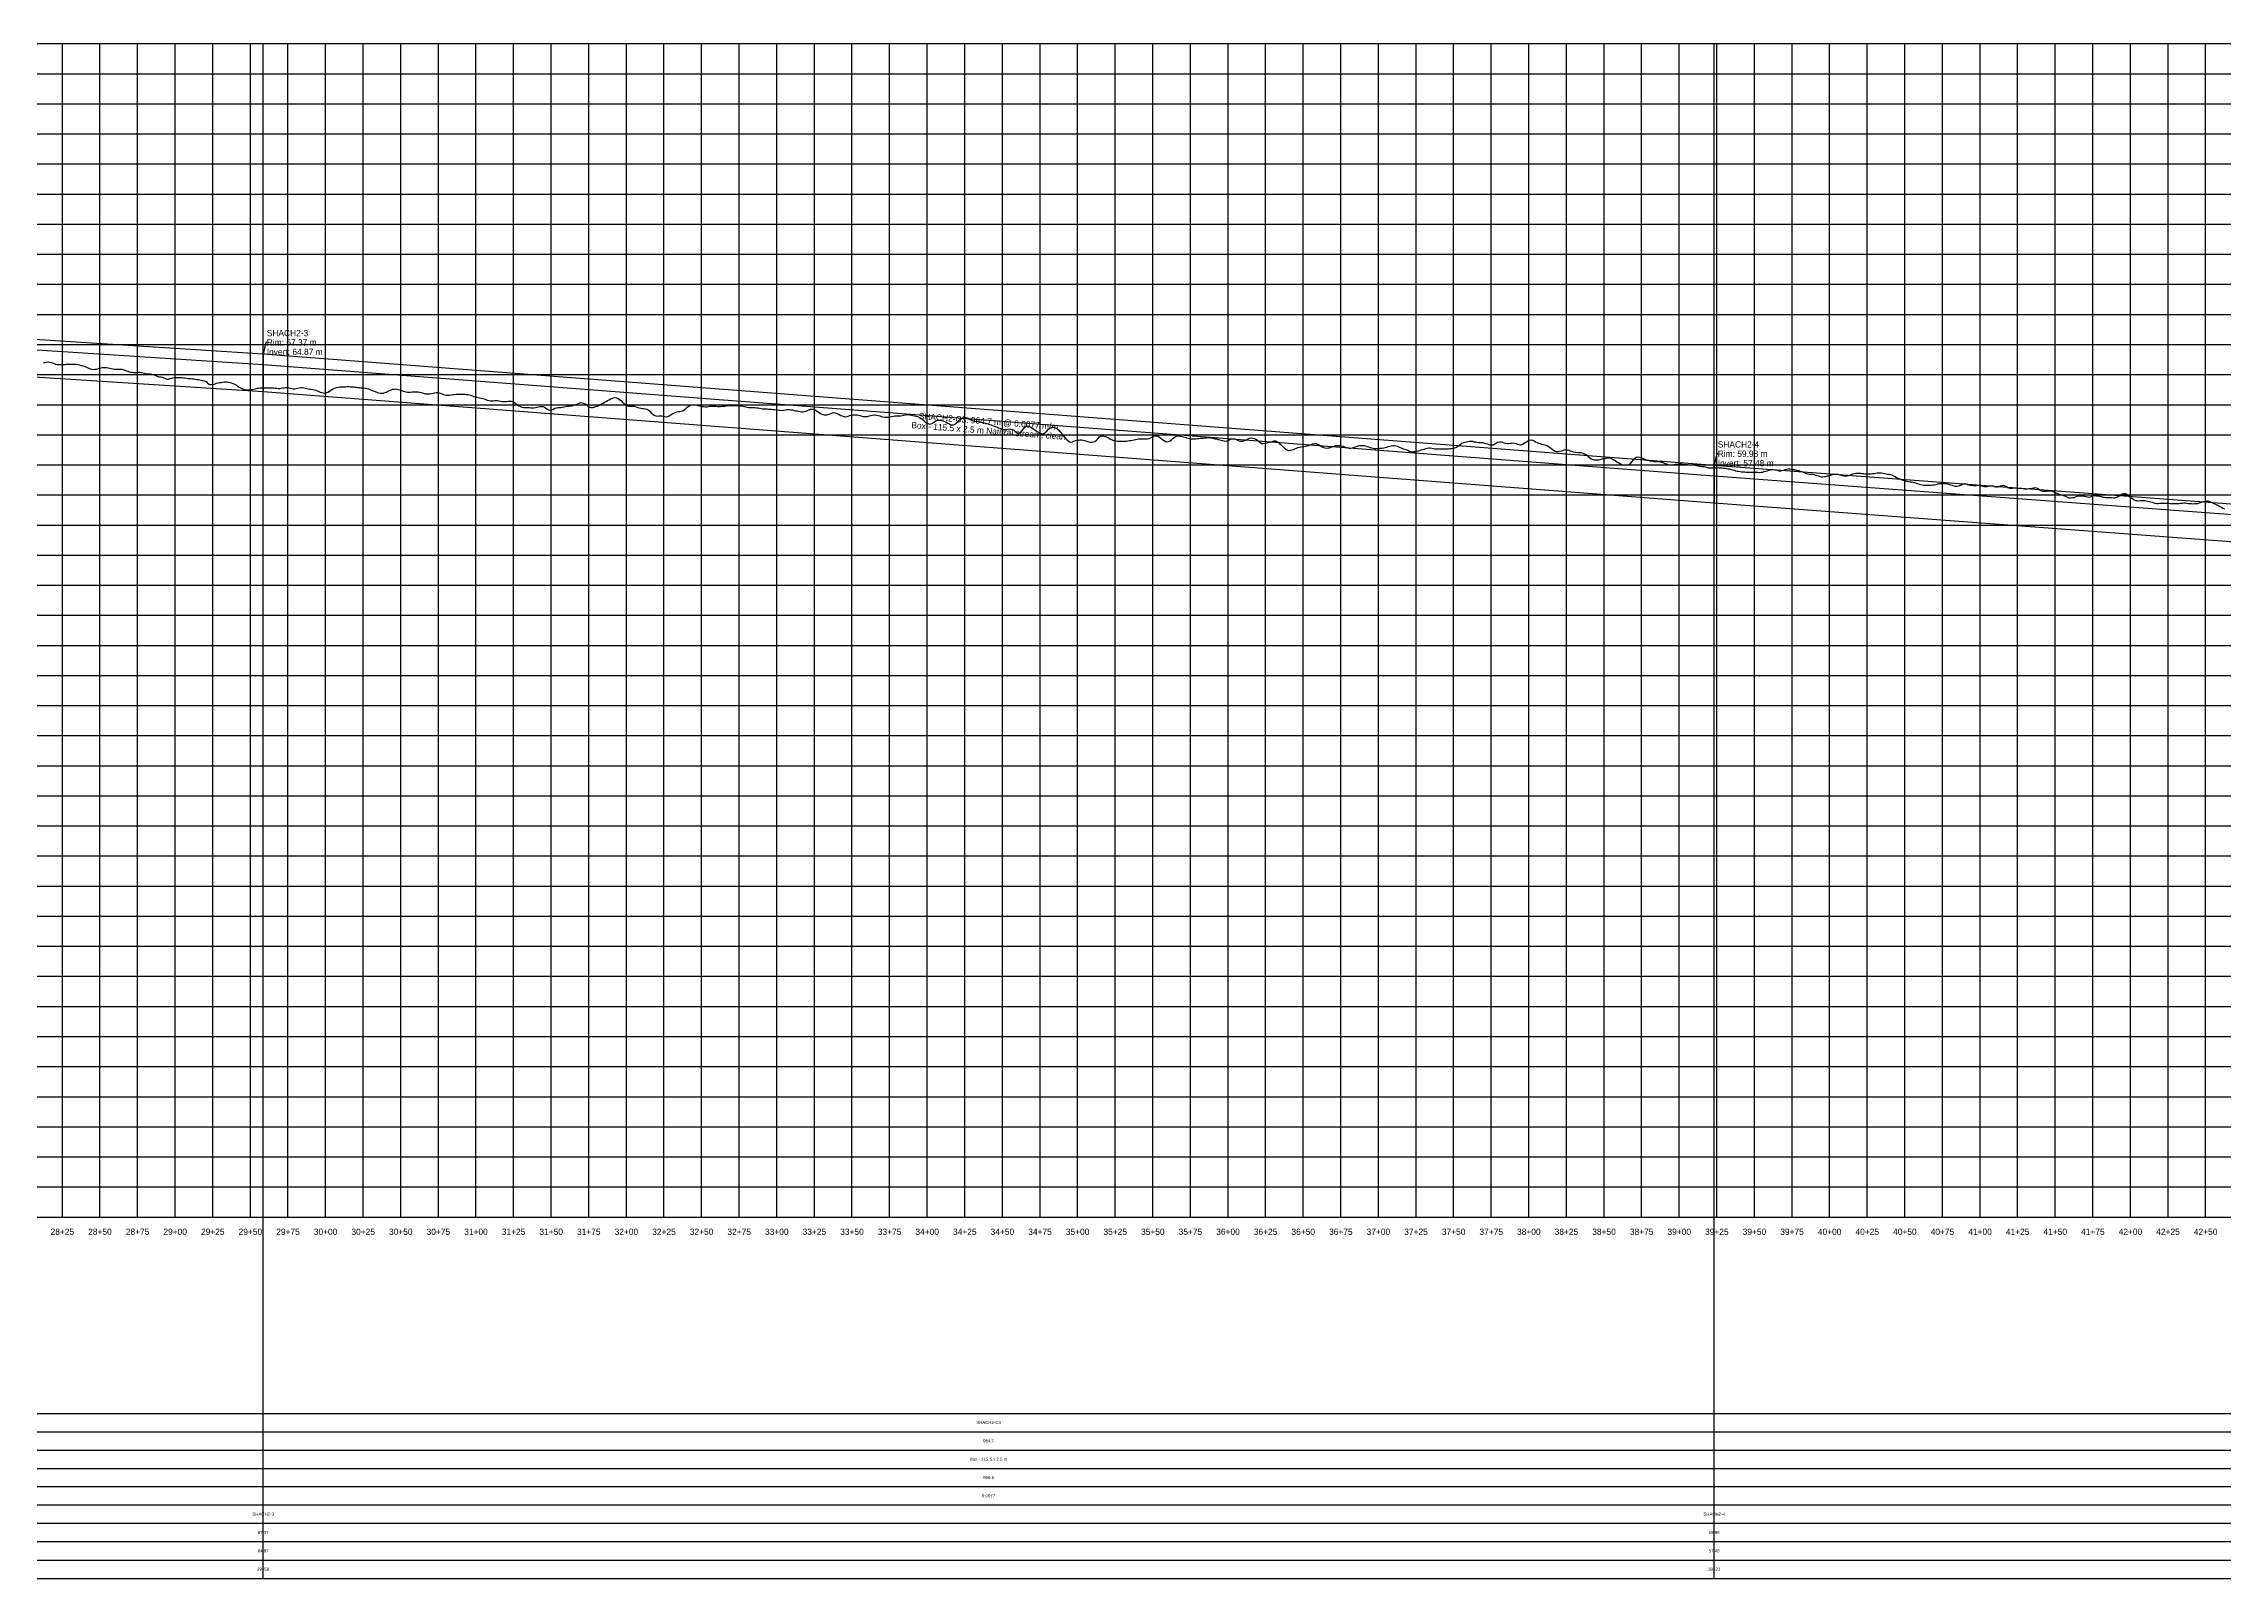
# Model space of a CAD drawing. Extents: x -64 to 11475, y -140 to 887.
# Drawn here: x 2813 to 4262, y -140 to 880 of the extents above; entities that cross this region are included whole.
import ezdxf
from ezdxf.enums import TextEntityAlignment as Align

# ---------------------------------------------------------------- set-up
doc = ezdxf.new("R2010")
doc.units = 0
for name, color, linetype in [('Annotation', 7, 'Continuous'), ('Annotation_Table', 254, 'Continuous'), ('Crown', 7, 'Continuous'), ('Grid', 254, 'Continuous'), ('Grid_Text', 7, 'Continuous'), ('Ground_Elevation', 3, 'Continuous'), ('Hydraulic_Grade', 5, 'Continuous'), ('Invert', 7, 'Continuous'), ('Structure', 7, 'Continuous')]:
    doc.layers.add(name, color=color, linetype=linetype)

msp = doc.modelspace()

# ---------------------------------------------------------------- linework, layer by layer
at = {"layer": 'Annotation', "color": 0}
for points in [[(2958.5, 673.7), (2958.3, 674.7), (2959.1, 674.5)], [(3923.2, 599.8), (3923, 600.7), (3923.8, 600.5)]]:
    msp.add_lwpolyline(points, close=True, dxfattribs=at)
for points in [[(2960.9, 681.4), (2960.2, 681.4), (2958.5, 673.7)], [(3925.6, 607.4), (3924.9, 607.4), (3923.2, 599.8)]]:
    msp.add_lwpolyline(points, dxfattribs=at)
at = {"layer": 'Annotation_Table', "color": 254}
for points in [[(2958.5, -140.2), (2958.5, 880)], [(3923.2, -140.2), (3923.2, 880)], [(-25, -30.5), (11450, -30.5)], [(-25, -42.7), (11450, -42.7)], [(-25, -54.9), (11450, -54.9)], [(-25, -67.1), (11450, -67.1)], [(-25, -79.2), (11450, -79.2)], [(-25, -91.4), (11450, -91.4)], [(-25, -103.6), (11450, -103.6)], [(-25, -115.8), (11450, -115.8)], [(-25, -128), (11450, -128)], [(-25, -140.2), (11450, -140.2)]]:
    msp.add_lwpolyline(points, dxfattribs=at)
at = {"layer": 'Crown', "color": 0}
for points in [[(1648.8, 757.8), (2958.5, 673.7)], [(2958.5, 673.7), (2958.5, 673.7)], [(2958.5, 673.7), (3923.2, 599.8)], [(3923.2, 599.8), (3923.2, 599.8)], [(3923.2, 599.8), (6187.5, 430.2)]]:
    msp.add_lwpolyline(points, dxfattribs=at)
at = {"layer": 'Grid', "color": 254}
for points in [[(-25, 880), (11450, 880)], [(2825, 100), (2825, 880)], [(2850, 100), (2850, 880)], [(2875, 100), (2875, 880)], [(2900, 100), (2900, 880)], [(2925, 100), (2925, 880)], [(2950, 100), (2950, 880)], [(2975, 100), (2975, 880)], [(3000, 100), (3000, 880)], [(3025, 100), (3025, 880)], [(3050, 100), (3050, 880)], [(3075, 100), (3075, 880)], [(3100, 100), (3100, 880)], [(3125, 100), (3125, 880)], [(3150, 100), (3150, 880)], [(3175, 100), (3175, 880)], [(3200, 100), (3200, 880)], [(3225, 100), (3225, 880)], [(3250, 100), (3250, 880)], [(3275, 100), (3275, 880)], [(3300, 100), (3300, 880)], [(3325, 100), (3325, 880)], [(3350, 100), (3350, 880)], [(3375, 100), (3375, 880)], [(3400, 100), (3400, 880)], [(3425, 100), (3425, 880)], [(3450, 100), (3450, 880)], [(3475, 100), (3475, 880)], [(3500, 100), (3500, 880)], [(3525, 100), (3525, 880)], [(3550, 100), (3550, 880)], [(3575, 100), (3575, 880)], [(3600, 100), (3600, 880)], [(3625, 100), (3625, 880)], [(3650, 100), (3650, 880)], [(3675, 100), (3675, 880)], [(3700, 100), (3700, 880)], [(3725, 100), (3725, 880)], [(3750, 100), (3750, 880)], [(3775, 100), (3775, 880)], [(3800, 100), (3800, 880)], [(3825, 100), (3825, 880)], [(3850, 100), (3850, 880)], [(3875, 100), (3875, 880)], [(3900, 100), (3900, 880)], [(3925, 100), (3925, 880)], [(3950, 100), (3950, 880)], [(3975, 100), (3975, 880)], [(4000, 100), (4000, 880)], [(4025, 100), (4025, 880)], [(4050, 100), (4050, 880)], [(4075, 100), (4075, 880)], [(4100, 100), (4100, 880)], [(4125, 100), (4125, 880)], [(4150, 100), (4150, 880)], [(4175, 100), (4175, 880)], [(4200, 100), (4200, 880)], [(4225, 100), (4225, 880)], [(4250, 100), (4250, 880)], [(-25, 860), (11450, 860)], [(-25, 840), (11450, 840)], [(-25, 820), (11450, 820)], [(-25, 800), (11450, 800)], [(-25, 780), (11450, 780)], [(-25, 760), (11450, 760)], [(-25, 740), (11450, 740)], [(-25, 720), (11450, 720)], [(-25, 700), (11450, 700)], [(-25, 680), (11450, 680)], [(-25, 660), (11450, 660)], [(-25, 640), (11450, 640)], [(-25, 620), (11450, 620)], [(-25, 600), (11450, 600)], [(-25, 580), (11450, 580)], [(-25, 560), (11450, 560)], [(-25, 540), (11450, 540)], [(-25, 520), (11450, 520)], [(-25, 500), (11450, 500)], [(-25, 480), (11450, 480)], [(-25, 460), (11450, 460)], [(-25, 440), (11450, 440)], [(-25, 420), (11450, 420)], [(-25, 400), (11450, 400)], [(-25, 380), (11450, 380)], [(-25, 360), (11450, 360)], [(-25, 340), (11450, 340)], [(-25, 320), (11450, 320)], [(-25, 300), (11450, 300)], [(-25, 280), (11450, 280)], [(-25, 260), (11450, 260)], [(-25, 240), (11450, 240)], [(-25, 220), (11450, 220)], [(-25, 200), (11450, 200)], [(-25, 180), (11450, 180)], [(-25, 160), (11450, 160)], [(-25, 140), (11450, 140)], [(-25, 120), (11450, 120)], [(-25, 100), (11450, 100)]]:
    msp.add_lwpolyline(points, dxfattribs=at)
at = {"layer": 'Ground_Elevation', "color": 3}
msp.add_lwpolyline([(2812.5, 668), (2813.5, 668.1), (2814.5, 668.3), (2815.5, 668.4), (2816.5, 668.3), (2817.5, 668.1), (2818.5, 667.7), (2819.5, 667.3), (2820.5, 667), (2821.5, 666.8), (2822.5, 666.7), (2823.5, 666.7), (2824.5, 666.6), (2825.5, 666.6), (2826.5, 666.7), (2827.5, 666.9), (2828.5, 666.9), (2829.5, 667), (2830.5, 667), (2831.5, 667), (2832.5, 667), (2833.5, 667), (2834.5, 667), (2835.5, 666.7), (2836.5, 666.4), (2837.5, 666.1), (2838.5, 665.8), (2839.5, 665.5), (2840.5, 665.2), (2841.5, 664.8), (2842.5, 664.3), (2843.5, 663.8), (2844.5, 663.5), (2845.5, 663.4), (2846.5, 663.5), (2847.5, 663.7), (2848.5, 663.9), (2849.5, 664.2), (2850.5, 664.5), (2851.5, 664.7), (2852.5, 664.8), (2853.5, 664.8), (2854.5, 664.6), (2855.5, 664.5), (2856.5, 664.3), (2857.5, 664.1), (2858.5, 663.9), (2859.5, 663.7), (2860.5, 663.7), (2861.5, 663.7), (2862.5, 663.6), (2863.5, 663.6), (2864.5, 663.5), (2865.5, 663.3), (2866.5, 663), (2867.5, 662.6), (2868.5, 662.2), (2869.5, 661.9), (2870.5, 661.7), (2871.5, 661.5), (2872.5, 661.4), (2873.5, 661.4), (2874.5, 661.4), (2875.5, 661.5), (2876.5, 661.5), (2877.5, 661.4), (2878.5, 661.1), (2879.5, 660.9), (2880.5, 660.6), (2881.5, 660.5), (2882.5, 660.5), (2883.5, 660.4), (2884.5, 660.3), (2885.5, 660), (2886.5, 659.7), (2887.5, 659.2), (2888.5, 658.8), (2889.5, 658.5), (2890.5, 658.4), (2891.5, 658.2), (2892.5, 657.8), (2893.5, 657.3), (2894.5, 656.9), (2895.5, 656.9), (2896.5, 657.3), (2897.5, 657.6), (2898.5, 657.8), (2899.5, 658), (2900.5, 658.1), (2901.5, 658.1), (2902.5, 658.1), (2903.5, 658.1), (2904.5, 658), (2905.5, 657.9), (2906.5, 657.8), (2907.5, 657.6), (2908.5, 657.5), (2909.5, 657.4), (2910.5, 657.3), (2911.5, 657.2), (2912.5, 657.1), (2913.5, 657), (2914.5, 656.8), (2915.5, 656.7), (2916.5, 656.5), (2917.5, 656.2), (2918.5, 656), (2919.5, 655.8), (2920.5, 655.3), (2921.5, 654.3), (2922.5, 653.6), (2923.5, 653.3), (2924.5, 653.3), (2925.5, 653.5), (2926.5, 653.8), (2927.5, 654.2), (2928.5, 654.5), (2929.5, 654.7), (2930.5, 654.8), (2931.5, 655), (2932.5, 655.1), (2933.5, 655.1), (2934.5, 655.1), (2935.5, 655), (2936.5, 654.8), (2937.5, 654.5), (2938.5, 654.1), (2939.5, 653.7), (2940.5, 653.1), (2941.5, 652.4), (2942.5, 651.7), (2943.5, 651.2), (2944.5, 650.7), (2945.5, 650.2), (2946.5, 650), (2947.5, 649.9), (2948.5, 649.8), (2949.5, 649.9), (2950.5, 650), (2951.5, 650.1), (2952.5, 650.4), (2953.5, 650.6), (2954.5, 650.9), (2955.5, 651), (2956.5, 651.1), (2957.5, 651.1), (2958.5, 651.1), (2959.5, 651.1), (2960.5, 651.1), (2961.5, 651.1), (2962.5, 651.1), (2963.5, 651.2), (2964.5, 651.2), (2965.5, 651.1), (2966.5, 651), (2967.5, 650.9), (2968.5, 650.8), (2969.5, 650.8), (2970.5, 650.9), (2971.5, 651.1), (2972.5, 651.3), (2973.5, 651.4), (2974.5, 651.4), (2975.5, 651.2), (2976.5, 650.9), (2977.5, 650.7), (2978.5, 650.5), (2979.5, 650.5), (2980.5, 650.7), (2981.5, 651), (2982.5, 651.2), (2983.5, 651.4), (2984.5, 651.4), (2985.5, 651.2), (2986.5, 651), (2987.5, 650.8), (2988.5, 650.6), (2989.5, 650.4), (2990.5, 650.2), (2991.5, 650.1), (2992.5, 649.9), (2993.5, 649.6), (2994.5, 649.2), (2995.5, 648.8), (2996.5, 648.3), (2997.5, 648), (2998.5, 647.8), (2999.5, 647.7), (3000.5, 647.9), (3001.5, 648.3), (3002.5, 648.9), (3003.5, 649.6), (3004.5, 650.2), (3005.5, 650.8), (3006.5, 651.2), (3007.5, 651.5), (3008.5, 651.7), (3009.5, 651.8), (3010.5, 651.8), (3011.5, 651.9), (3012.5, 651.9), (3013.5, 651.9), (3014.5, 652), (3015.5, 652), (3016.5, 651.9), (3017.5, 651.9), (3018.5, 651.8), (3019.5, 651.7), (3020.5, 651.6), (3021.5, 651.5), (3022.5, 651.4), (3023.5, 651.3), (3024.5, 651.2), (3025.5, 651.1), (3026.5, 650.9), (3027.5, 650.8), (3028.5, 650.5), (3029.5, 650.1), (3030.5, 649.7), (3031.5, 649.3), (3032.5, 648.9), (3033.5, 648.5), (3034.5, 648.1), (3035.5, 647.8), (3036.5, 647.6), (3037.5, 647.6), (3038.5, 647.7), (3039.5, 648), (3040.5, 648.4), (3041.5, 648.9), (3042.5, 649.4), (3043.5, 649.8), (3044.5, 650.2), (3045.5, 650.4), (3046.5, 650.5), (3047.5, 650.4), (3048.5, 650.1), (3049.5, 649.8), (3050.5, 649.4), (3051.5, 649), (3052.5, 648.7), (3053.5, 648.5), (3054.5, 648.4), (3055.5, 648.4), (3056.5, 648.4), (3057.5, 648.5), (3058.5, 648.6), (3059.5, 648.6), (3060.5, 648.6), (3061.5, 648.5), (3062.5, 648.4), (3063.5, 648.1), (3064.5, 647.8), (3065.5, 647.5), (3066.5, 647.2), (3067.5, 647.1), (3068.5, 647.2), (3069.5, 647.3), (3070.5, 647.5), (3071.5, 647.7), (3072.5, 647.9), (3073.5, 648.1), (3074.5, 648.1), (3075.5, 647.9), (3076.5, 647.6), (3077.5, 647.2), (3078.5, 646.8), (3079.5, 646.5), (3080.5, 646.4), (3081.5, 646.3), (3082.5, 646.4), (3083.5, 646.5), (3084.5, 646.7), (3085.5, 646.8), (3086.5, 647), (3087.5, 647), (3088.5, 647), (3089.5, 647), (3090.5, 646.9), (3091.5, 646.9), (3092.5, 646.9), (3093.5, 646.8), (3094.5, 646.7), (3095.5, 646.6), (3096.5, 646.3), (3097.5, 645.9), (3098.5, 645.5), (3099.5, 645.1), (3100.5, 644.9), (3101.5, 644.8), (3102.5, 644.6), (3103.5, 644.4), (3104.5, 644.1), (3105.5, 643.8), (3106.5, 643.4), (3107.5, 643.1), (3108.5, 642.8), (3109.5, 642.6), (3110.5, 642.6), (3111.5, 642.6), (3112.5, 642.7), (3113.5, 642.8), (3114.5, 642.8), (3115.5, 642.6), (3116.5, 642.4), (3117.5, 642.2), (3118.5, 642), (3119.5, 642.1), (3120.5, 642.2), (3121.5, 642.4), (3122.5, 642.4), (3123.5, 642.3), (3124.5, 641.9), (3125.5, 641.4), (3126.5, 640.7), (3127.5, 640), (3128.5, 639.3), (3129.5, 638.7), (3130.5, 638.3), (3131.5, 638.2), (3132.5, 638.1), (3133.5, 638.1), (3134.5, 638.1), (3135.5, 638.1), (3136.5, 638), (3137.5, 638), (3138.5, 638), (3139.5, 638.1), (3140.5, 638.3), (3141.5, 638.5), (3142.5, 638.7), (3143.5, 638.8), (3144.5, 638.7), (3145.5, 638.3), (3146.5, 637.6), (3147.5, 636.9), (3148.5, 636.5), (3149.5, 636.4), (3150.5, 636.6), (3151.5, 637.1), (3152.5, 637.7), (3153.5, 638), (3154.5, 638.1), (3155.5, 638.2), (3156.5, 638.2), (3157.5, 638.3), (3158.5, 638.5), (3159.5, 638.8), (3160.5, 638.9), (3161.5, 639.1), (3162.5, 639.2), (3163.5, 639.3), (3164.5, 639.4), (3165.5, 639.6), (3166.5, 640.1), (3167.5, 640.6), (3168.5, 641.1), (3169.5, 641.4), (3170.5, 641.3), (3171.5, 641), (3172.5, 640.5), (3173.5, 639.8), (3174.5, 639), (3175.5, 638.4), (3176.5, 638.1), (3177.5, 638.2), (3178.5, 638.4), (3179.5, 638.7), (3180.5, 639.1), (3181.5, 639.5), (3182.5, 640.1), (3183.5, 640.6), (3184.5, 641.1), (3185.5, 641.7), (3186.5, 642.2), (3187.5, 642.8), (3188.5, 643.3), (3189.5, 643.8), (3190.5, 644.2), (3191.5, 644.6), (3192.5, 644.7), (3193.5, 644.6), (3194.5, 644.2), (3195.5, 643.5), (3196.5, 642.7), (3197.5, 641.7), (3198.5, 640.8), (3199.5, 640), (3200.5, 639.4), (3201.5, 639.1), (3202.5, 639), (3203.5, 639), (3204.5, 639), (3205.5, 638.9), (3206.5, 638.6), (3207.5, 638.2), (3208.5, 637.8), (3209.5, 637.6), (3210.5, 637.4), (3211.5, 637.4), (3212.5, 637.3), (3213.5, 637.1), (3214.5, 636.6), (3215.5, 635.7), (3216.5, 634.6), (3217.5, 633.7), (3218.5, 633), (3219.5, 632.6), (3220.5, 632.4), (3221.5, 632.5), (3222.5, 632.6), (3223.5, 632.5), (3224.5, 632.3), (3225.5, 632.1), (3226.5, 632), (3227.5, 632.2), (3228.5, 632.6), (3229.5, 633.2), (3230.5, 633.8), (3231.5, 634.4), (3232.5, 634.9), (3233.5, 635.2), (3234.5, 635.4), (3235.5, 635.4), (3236.5, 635.6), (3237.5, 635.9), (3238.5, 636.6), (3239.5, 637.4), (3240.5, 638.3), (3241.5, 639), (3242.5, 639.6), (3243.5, 640), (3244.5, 640.1), (3245.5, 640), (3246.5, 639.8), (3247.5, 639.5), (3248.5, 639.2), (3249.5, 639), (3250.5, 638.8), (3251.5, 638.7), (3252.5, 638.6), (3253.5, 638.6), (3254.5, 638.8), (3255.5, 638.9), (3256.5, 639.1), (3257.5, 639.1), (3258.5, 639.1), (3259.5, 639), (3260.5, 638.8), (3261.5, 638.8), (3262.5, 638.8), (3263.5, 638.9), (3264.5, 639), (3265.5, 639.1), (3266.5, 639.3), (3267.5, 639.4), (3268.5, 639.4), (3269.5, 639.4), (3270.5, 639.4), (3271.5, 639.4), (3272.5, 639.4), (3273.5, 639.5), (3274.5, 639.4), (3275.5, 639.3), (3276.5, 639.2), (3277.5, 639), (3278.5, 638.7), (3279.5, 638.5), (3280.5, 638.3), (3281.5, 638.2), (3282.5, 638.2), (3283.5, 638.2), (3284.5, 638.2), (3285.5, 638.1), (3286.5, 638), (3287.5, 637.8), (3288.5, 637.6), (3289.5, 637.5), (3290.5, 637.3), (3291.5, 637.3), (3292.5, 637.2), (3293.5, 637.2), (3294.5, 637.1), (3295.5, 637.1), (3296.5, 637), (3297.5, 636.8), (3298.5, 636.7), (3299.5, 636.6), (3300.5, 636.5), (3301.5, 636.4), (3302.5, 636.3), (3303.5, 636.2), (3304.5, 636.3), (3305.5, 636.5), (3306.5, 636.7), (3307.5, 636.8), (3308.5, 636.8), (3309.5, 636.6), (3310.5, 636.5), (3311.5, 636.2), (3312.5, 636), (3313.5, 635.8), (3314.5, 635.6), (3315.5, 635.4), (3316.5, 635.3), (3317.5, 635.3), (3318.5, 635.4), (3319.5, 635.7), (3320.5, 636.2), (3321.5, 636.6), (3322.5, 636.9), (3323.5, 637), (3324.5, 636.9), (3325.5, 636.5), (3326.5, 636), (3327.5, 635.3), (3328.5, 634.6), (3329.5, 634), (3330.5, 633.5), (3331.5, 633.2), (3332.5, 633.2), (3333.5, 633.3), (3334.5, 633.6), (3335.5, 634), (3336.5, 634.4), (3337.5, 634.7), (3338.5, 634.6), (3339.5, 634.4), (3340.5, 634), (3341.5, 633.5), (3342.5, 632.9), (3343.5, 632.5), (3344.5, 632.2), (3345.5, 632), (3346.5, 632.1), (3347.5, 632.4), (3348.5, 632.7), (3349.5, 633), (3350.5, 633.2), (3351.5, 633.3), (3352.5, 633.3), (3353.5, 633.2), (3354.5, 633), (3355.5, 632.7), (3356.5, 632.3), (3357.5, 632.2), (3358.5, 632.1), (3359.5, 632.1), (3360.5, 632.2), (3361.5, 632.5), (3362.5, 632.8), (3363.5, 633.1), (3364.5, 633.2), (3365.5, 633.2), (3366.5, 633.1), (3367.5, 632.8), (3368.5, 632.5), (3369.5, 632.2), (3370.5, 632), (3371.5, 631.8), (3372.5, 631.7), (3373.5, 631.7), (3374.5, 631.8), (3375.5, 632), (3376.5, 632.2), (3377.5, 632.4), (3378.5, 632.5), (3379.5, 632.5), (3380.5, 632.5), (3381.5, 632.6), (3382.5, 632.6), (3383.5, 632.8), (3384.5, 633), (3385.5, 633.2), (3386.5, 633.4), (3387.5, 633.4), (3388.5, 633.3), (3389.5, 633.1), (3390.5, 632.8), (3391.5, 632.6), (3392.5, 632.3), (3393.5, 632.1), (3394.5, 631.8), (3395.5, 631.3), (3396.5, 630.6), (3397.5, 629.8), (3398.5, 628.9), (3399.5, 628), (3400.5, 627.4), (3401.5, 627.1), (3402.5, 627.2), (3403.5, 627.7), (3404.5, 628.4), (3405.5, 629), (3406.5, 629.4), (3407.5, 629.6), (3408.5, 629.7), (3409.5, 629.5), (3410.5, 629.3), (3411.5, 628.9), (3412.5, 628.4), (3413.5, 627.8), (3414.5, 627.3), (3415.5, 626.9), (3416.5, 626.6), (3417.5, 626.6), (3418.5, 627.1), (3419.5, 627.9), (3420.5, 628.9), (3421.5, 629.9), (3422.5, 630.6), (3423.5, 631.1), (3424.5, 631.4), (3425.5, 631.5), (3426.5, 631.2), (3427.5, 630.8), (3428.5, 630.2), (3429.5, 629.7), (3430.5, 629.3), (3431.5, 629), (3432.5, 628.9), (3433.5, 628.8), (3434.5, 628.6), (3435.5, 628.4), (3436.5, 628.1), (3437.5, 627.9), (3438.5, 627.7), (3439.5, 627.5), (3440.5, 627.3), (3441.5, 626.9), (3442.5, 626.6), (3443.5, 626.2), (3444.5, 625.8), (3445.5, 625.4), (3446.5, 625), (3447.5, 624.7), (3448.5, 624.3), (3449.5, 623.8), (3450.5, 623.5), (3451.5, 623.4), (3452.5, 623.5), (3453.5, 623.8), (3454.5, 623.9), (3455.5, 623.8), (3456.5, 623.5), (3457.5, 623), (3458.5, 622.2), (3459.5, 621.4), (3460.5, 621), (3461.5, 621.2), (3462.5, 622), (3463.5, 623.2), (3464.5, 624.5), (3465.5, 625.4), (3466.5, 625.9), (3467.5, 625.8), (3468.5, 625.3), (3469.5, 624.7), (3470.5, 624), (3471.5, 623.3), (3472.5, 622.6), (3473.5, 622), (3474.5, 621.4), (3475.5, 620.9), (3476.5, 620.7), (3477.5, 620.9), (3478.5, 621.5), (3479.5, 622.4), (3480.5, 623.4), (3481.5, 624.3), (3482.5, 624.8), (3483.5, 625), (3484.5, 625), (3485.5, 624.6), (3486.5, 624), (3487.5, 623), (3488.5, 621.9), (3489.5, 620.6), (3490.5, 619.3), (3491.5, 618.1), (3492.5, 617.1), (3493.5, 616.1), (3494.5, 615.2), (3495.5, 615.1), (3496.5, 615.4), (3497.5, 615.7), (3498.5, 616.1), (3499.5, 616.4), (3500.5, 616.5), (3501.5, 616.6), (3502.5, 616.6), (3503.5, 616.5), (3504.5, 616.2), (3505.5, 615.9), (3506.5, 615.5), (3507.5, 615.2), (3508.5, 615), (3509.5, 615), (3510.5, 615.2), (3511.5, 615.6), (3512.5, 616.3), (3513.5, 617.4), (3514.5, 618.6), (3515.5, 619.2), (3516.5, 619.3), (3517.5, 619.1), (3518.5, 618.8), (3519.5, 618.3), (3520.5, 617.9), (3521.5, 617.4), (3522.5, 616.9), (3523.5, 616.5), (3524.5, 616.2), (3525.5, 616), (3526.5, 615.8), (3527.5, 615.7), (3528.5, 615.7), (3529.5, 615.8), (3530.5, 615.8), (3531.5, 615.8), (3532.5, 615.8), (3533.5, 615.9), (3534.5, 616.1), (3535.5, 616.2), (3536.5, 616.4), (3537.5, 616.6), (3538.5, 616.8), (3539.5, 617.1), (3540.5, 617.3), (3541.5, 617.3), (3542.5, 617.3), (3543.5, 617.3), (3544.5, 617.3), (3545.5, 617.3), (3546.5, 617.4), (3547.5, 617.6), (3548.5, 618), (3549.5, 618.5), (3550.5, 619), (3551.5, 619.3), (3552.5, 619.3), (3553.5, 619), (3554.5, 618.4), (3555.5, 617.6), (3556.5, 616.8), (3557.5, 616.1), (3558.5, 615.6), (3559.5, 615.4), (3560.5, 615.5), (3561.5, 616), (3562.5, 616.6), (3563.5, 617.7), (3564.5, 618.5), (3565.5, 619), (3566.5, 619.3), (3567.5, 619.3), (3568.5, 619.1), (3569.5, 618.8), (3570.5, 618.6), (3571.5, 618.3), (3572.5, 618), (3573.5, 617.8), (3574.5, 617.6), (3575.5, 617.4), (3576.5, 617.3), (3577.5, 617.3), (3578.5, 617.4), (3579.5, 617.5), (3580.5, 617.6), (3581.5, 617.7), (3582.5, 617.8), (3583.5, 617.8), (3584.5, 617.9), (3585.5, 617.9), (3586.5, 618.1), (3587.5, 618.1), (3588.5, 618), (3589.5, 617.9), (3590.5, 617.6), (3591.5, 617.4), (3592.5, 617.2), (3593.5, 616.9), (3594.5, 616.6), (3595.5, 616.4), (3596.5, 616.1), (3597.5, 615.9), (3598.5, 615.8), (3599.5, 616), (3600.5, 616.4), (3601.5, 616.9), (3602.5, 617.3), (3603.5, 617.6), (3604.5, 617.4), (3605.5, 616.9), (3606.5, 616.3), (3607.5, 615.9), (3608.5, 615.7), (3609.5, 615.8), (3610.5, 616), (3611.5, 616.4), (3612.5, 616.9), (3613.5, 617.4), (3614.5, 617.8), (3615.5, 617.9), (3616.5, 617.8), (3617.5, 617.5), (3618.5, 617), (3619.5, 616.4), (3620.5, 615.6), (3621.5, 614.8), (3622.5, 614.2), (3623.5, 614.1), (3624.5, 614.3), (3625.5, 614.6), (3626.5, 614.9), (3627.5, 615.1), (3628.5, 615.3), (3629.5, 615.6), (3630.5, 615.9), (3631.5, 615.9), (3632.5, 615.5), (3633.5, 614.8), (3634.5, 614), (3635.5, 613.1), (3636.5, 612.1), (3637.5, 611.1), (3638.5, 610.2), (3639.5, 609.7), (3640.5, 609.5), (3641.5, 609.7), (3642.5, 610), (3643.5, 610.2), (3644.5, 610.6), (3645.5, 611.1), (3646.5, 611.5), (3647.5, 611.7), (3648.5, 611.9), (3649.5, 612.1), (3650.5, 612.3), (3651.5, 612.5), (3652.5, 612.6), (3653.5, 612.9), (3654.5, 613.3), (3655.5, 613.6), (3656.5, 614), (3657.5, 614.1), (3658.5, 614.1), (3659.5, 613.8), (3660.5, 613.3), (3661.5, 612.6), (3662.5, 612), (3663.5, 611.5), (3664.5, 611.2), (3665.5, 611.1), (3666.5, 611.2), (3667.5, 611.4), (3668.5, 611.8), (3669.5, 612.2), (3670.5, 612.5), (3671.5, 612.8), (3672.5, 612.9), (3673.5, 612.9), (3674.5, 612.8), (3675.5, 612.7), (3676.5, 612.4), (3677.5, 612), (3678.5, 611.6), (3679.5, 611.2), (3680.5, 611.1), (3681.5, 611.1), (3682.5, 611.2), (3683.5, 611.5), (3684.5, 611.9), (3685.5, 612.3), (3686.5, 612.6), (3687.5, 612.8), (3688.5, 612.9), (3689.5, 612.9), (3690.5, 612.8), (3691.5, 612.6), (3692.5, 612.3), (3693.5, 611.9), (3694.5, 611.6), (3695.5, 611.2), (3696.5, 611), (3697.5, 610.9), (3698.5, 610.9), (3699.5, 611), (3700.5, 611.1), (3701.5, 611.1), (3702.5, 611.1), (3703.5, 611.3), (3704.5, 611.5), (3705.5, 611.8), (3706.5, 612.1), (3707.5, 612.4), (3708.5, 612.7), (3709.5, 612.9), (3710.5, 612.9), (3711.5, 612.7), (3712.5, 612.4), (3713.5, 612), (3714.5, 611.5), (3715.5, 611), (3716.5, 610.7), (3717.5, 610.5), (3718.5, 610.3), (3719.5, 609.8), (3720.5, 609.2), (3721.5, 608.9), (3722.5, 608.7), (3723.5, 608.8), (3724.5, 608.9), (3725.5, 609.1), (3726.5, 609.4), (3727.5, 609.6), (3728.5, 609.9), (3729.5, 610.2), (3730.5, 610.5), (3731.5, 610.8), (3732.5, 611), (3733.5, 611.2), (3734.5, 611.2), (3735.5, 611.1), (3736.5, 610.8), (3737.5, 610.6), (3738.5, 610.6), (3739.5, 610.6), (3740.5, 610.6), (3741.5, 610.7), (3742.5, 610.7), (3743.5, 610.7), (3744.5, 610.7), (3745.5, 610.7), (3746.5, 610.7), (3747.5, 610.8), (3748.5, 610.8), (3749.5, 611), (3750.5, 611.2), (3751.5, 611.6), (3752.5, 612.1), (3753.5, 612.8), (3754.5, 613.6), (3755.5, 614.4), (3756.5, 614.9), (3757.5, 615.1), (3758.5, 615.3), (3759.5, 615.5), (3760.5, 615.7), (3761.5, 615.8), (3762.5, 615.7), (3763.5, 615.4), (3764.5, 615.2), (3765.5, 615), (3766.5, 614.8), (3767.5, 614.8), (3768.5, 614.8), (3769.5, 614.8), (3770.5, 614.5), (3771.5, 614.2), (3772.5, 613.9), (3773.5, 613.5), (3774.5, 613.2), (3775.5, 613.2), (3776.5, 613.4), (3777.5, 614), (3778.5, 614.6), (3779.5, 615.1), (3780.5, 615.3), (3781.5, 615.2), (3782.5, 615), (3783.5, 614.7), (3784.5, 614.3), (3785.5, 614.1), (3786.5, 614.1), (3787.5, 614.3), (3788.5, 614.5), (3789.5, 614.6), (3790.5, 614.5), (3791.5, 614.2), (3792.5, 613.8), (3793.5, 613.5), (3794.5, 613.4), (3795.5, 613.6), (3796.5, 614.1), (3797.5, 614.8), (3798.5, 615.4), (3799.5, 616), (3800.5, 616.5), (3801.5, 616.6), (3802.5, 616.4), (3803.5, 616), (3804.5, 615.4), (3805.5, 614.9), (3806.5, 614.5), (3807.5, 614.1), (3808.5, 613.8), (3809.5, 613.6), (3810.5, 613.4), (3811.5, 613.1), (3812.5, 612.6), (3813.5, 611.9), (3814.5, 611.2), (3815.5, 610.4), (3816.5, 609.7), (3817.5, 609.2), (3818.5, 608.9), (3819.5, 608.9), (3820.5, 609), (3821.5, 609.3), (3822.5, 609.6), (3823.5, 609.9), (3824.5, 610.1), (3825.5, 610), (3826.5, 609.8), (3827.5, 609.4), (3828.5, 609), (3829.5, 608.7), (3830.5, 608.5), (3831.5, 608.4), (3832.5, 608.3), (3833.5, 608.3), (3834.5, 608.2), (3835.5, 608), (3836.5, 607.6), (3837.5, 607.1), (3838.5, 606.4), (3839.5, 605.5), (3840.5, 604.7), (3841.5, 604.1), (3842.5, 603.6), (3843.5, 603.3), (3844.5, 603.3), (3845.5, 603.3), (3846.5, 603.4), (3847.5, 603.6), (3848.5, 603.9), (3849.5, 604.1), (3850.5, 604.3), (3851.5, 604.5), (3852.5, 604.7), (3853.5, 604.7), (3854.5, 604.5), (3855.5, 604.1), (3856.5, 603.4), (3857.5, 602.8), (3858.5, 602.1), (3859.5, 601.5), (3860.5, 600.9), (3861.5, 600.5), (3862.5, 600.1), (3863.5, 599.9), (3864.5, 599.7), (3865.5, 599.9), (3866.5, 600.2), (3867.5, 601), (3868.5, 602.1), (3869.5, 603.3), (3870.5, 604.4), (3871.5, 605), (3872.5, 605.3), (3873.5, 605.2), (3874.5, 604.9), (3875.5, 604.5), (3876.5, 604), (3877.5, 603.6), (3878.5, 603.2), (3879.5, 603), (3880.5, 602.7), (3881.5, 602.6), (3882.5, 602.4), (3883.5, 602.3), (3884.5, 602.2), (3885.5, 602.2), (3886.5, 602.2), (3887.5, 602), (3888.5, 601.8), (3889.5, 601.4), (3890.5, 601), (3891.5, 600.6), (3892.5, 600.3), (3893.5, 600.1), (3894.5, 600.1), (3895.5, 600.1), (3896.5, 600.3), (3897.5, 600.4), (3898.5, 600.5), (3899.5, 600.6), (3900.5, 600.6), (3901.5, 600.6), (3902.5, 600.5), (3903.5, 600.3), (3904.5, 600.3), (3905.5, 600.2), (3906.5, 600.1), (3907.5, 600.1), (3908.5, 600), (3909.5, 599.9), (3910.5, 599.7), (3911.5, 599.5), (3912.5, 599.3), (3913.5, 599.1), (3914.5, 599), (3915.5, 598.9), (3916.5, 598.8), (3917.5, 598.6), (3918.5, 598.3), (3919.5, 598.1), (3920.5, 598.1), (3921.5, 598), (3922.5, 598), (3923.5, 598.1), (3924.5, 598.1), (3925.5, 598.2), (3926.5, 598.1), (3927.5, 598.1), (3928.5, 598), (3929.5, 597.9), (3930.5, 597.8), (3931.5, 597.6), (3932.5, 597.4), (3933.5, 597.3), (3934.5, 597), (3935.5, 596.7), (3936.5, 596.4), (3937.5, 596.1), (3938.5, 595.9), (3939.5, 595.7), (3940.5, 595.5), (3941.5, 595.4), (3942.5, 595.3), (3943.5, 595.3), (3944.5, 595.2), (3945.5, 595.2), (3946.5, 595.1), (3947.5, 595.1), (3948.5, 595.1), (3949.5, 595.1), (3950.5, 595.1), (3951.5, 595.1), (3952.5, 595.1), (3953.5, 595), (3954.5, 595.1), (3955.5, 595.2), (3956.5, 595.5), (3957.5, 595.8), (3958.5, 596.1), (3959.5, 596.4), (3960.5, 596.6), (3961.5, 596.8), (3962.5, 596.8), (3963.5, 596.7), (3964.5, 596.6), (3965.5, 596.3), (3966.5, 596.1), (3967.5, 596.1), (3968.5, 596.2), (3969.5, 596.5), (3970.5, 596.8), (3971.5, 597.1), (3972.5, 597.3), (3973.5, 597.3), (3974.5, 597.2), (3975.5, 597), (3976.5, 596.8), (3977.5, 596.5), (3978.5, 596.4), (3979.5, 596.2), (3980.5, 595.9), (3981.5, 595.6), (3982.5, 595.1), (3983.5, 594.7), (3984.5, 594.3), (3985.5, 594), (3986.5, 593.9), (3987.5, 593.8), (3988.5, 593.7), (3989.5, 593.5), (3990.5, 593.2), (3991.5, 592.9), (3992.5, 592.6), (3993.5, 592.3), (3994.5, 592.1), (3995.5, 592.1), (3996.5, 592.2), (3997.5, 592.3), (3998.5, 592.6), (3999.5, 592.8), (4000.5, 593.1), (4001.5, 593.4), (4002.5, 593.7), (4003.5, 593.9), (4004.5, 593.8), (4005.5, 593.7), (4006.5, 593.4), (4007.5, 593.2), (4008.5, 592.9), (4009.5, 592.8), (4010.5, 592.7), (4011.5, 592.7), (4012.5, 592.9), (4013.5, 593.2), (4014.5, 593.6), (4015.5, 594), (4016.5, 594.3), (4017.5, 594.4), (4018.5, 594.5), (4019.5, 594.4), (4020.5, 594.4), (4021.5, 594.3), (4022.5, 594.2), (4023.5, 594.1), (4024.5, 594), (4025.5, 594), (4026.5, 594), (4027.5, 594.1), (4028.5, 594.2), (4029.5, 594.3), (4030.5, 594.5), (4031.5, 594.6), (4032.5, 594.7), (4033.5, 594.7), (4034.5, 594.6), (4035.5, 594.5), (4036.5, 594.3), (4037.5, 594.1), (4038.5, 593.9), (4039.5, 593.7), (4040.5, 593.5), (4041.5, 593.1), (4042.5, 592.7), (4043.5, 592.2), (4044.5, 591.6), (4045.5, 591.1), (4046.5, 590.6), (4047.5, 590.2), (4048.5, 589.9), (4049.5, 589.5), (4050.5, 589.3), (4051.5, 589.1), (4052.5, 588.9), (4053.5, 588.7), (4054.5, 588.6), (4055.5, 588.4), (4056.5, 588.2), (4057.5, 587.8), (4058.5, 587.5), (4059.5, 587.2), (4060.5, 586.9), (4061.5, 586.8), (4062.5, 586.6), (4063.5, 586.5), (4064.5, 586.5), (4065.5, 586.5), (4066.5, 586.5), (4067.5, 586.6), (4068.5, 586.7), (4069.5, 586.8), (4070.5, 587), (4071.5, 587.2), (4072.5, 587.5), (4073.5, 587.6), (4074.5, 587.7), (4075.5, 587.7), (4076.5, 587.7), (4077.5, 587.6), (4078.5, 587.3), (4079.5, 587), (4080.5, 586.7), (4081.5, 586.4), (4082.5, 586.1), (4083.5, 585.9), (4084.5, 585.8), (4085.5, 586), (4086.5, 586.3), (4087.5, 586.8), (4088.5, 587.3), (4089.5, 587.6), (4090.5, 587.3), (4091.5, 587), (4092.5, 586.7), (4093.5, 586.5), (4094.5, 586.4), (4095.5, 586.3), (4096.5, 586.3), (4097.5, 586.3), (4098.5, 586.4), (4099.5, 586.4), (4100.5, 586.3), (4101.5, 585.8), (4102.5, 585.5), (4103.5, 585.5), (4104.5, 585.6), (4105.5, 585.8), (4106.5, 586), (4107.5, 586.1), (4108.5, 586), (4109.5, 585.7), (4110.5, 585.4), (4111.5, 585.3), (4112.5, 585.6), (4113.5, 586.1), (4114.5, 586.1), (4115.5, 586.5), (4116.5, 586.1), (4117.5, 585.5), (4118.5, 584.9), (4119.5, 584.5), (4120.5, 584.5), (4121.5, 584.5), (4122.5, 584.7), (4123.5, 584.7), (4124.5, 584.6), (4125.5, 584.6), (4126.5, 584.5), (4127.5, 584.4), (4128.5, 584.3), (4129.5, 584.1), (4130.5, 584.1), (4131.5, 584.1), (4132.5, 584.2), (4133.5, 584.3), (4134.5, 584.6), (4135.5, 584.8), (4136.5, 584.9), (4137.5, 584.7), (4138.5, 584.2), (4139.5, 583.6), (4140.5, 583), (4141.5, 582.6), (4142.5, 582.4), (4143.5, 582.4), (4144.5, 582.6), (4145.5, 582.7), (4146.5, 582.8), (4147.5, 582.7), (4148.5, 582.4), (4149.5, 581.9), (4150.5, 581.4), (4151.5, 580.9), (4152.5, 580.6), (4153.5, 580.3), (4154.5, 580), (4155.5, 579.6), (4156.5, 579.1), (4157.5, 578.7), (4158.5, 578.3), (4159.5, 578.1), (4160.5, 578.1), (4161.5, 578.2), (4162.5, 578.4), (4163.5, 578.8), (4164.5, 579.1), (4165.5, 579.3), (4166.5, 579.4), (4167.5, 579.4), (4168.5, 579.3), (4169.5, 579.2), (4170.5, 579), (4171.5, 578.8), (4172.5, 578.6), (4173.5, 578.8), (4174.5, 579.1), (4175.5, 579.6), (4176.5, 579.6), (4177.5, 579.5), (4178.5, 579.3), (4179.5, 579.1), (4180.5, 578.9), (4181.5, 578.6), (4182.5, 578.5), (4183.5, 578.3), (4184.5, 578.2), (4185.5, 578.2), (4186.5, 578.3), (4187.5, 578.4), (4188.5, 578.1), (4189.5, 578), (4190.5, 578.2), (4191.5, 578.7), (4192.5, 579.3), (4193.5, 580.1), (4194.5, 580.7), (4195.5, 581), (4196.5, 580.9), (4197.5, 580.5), (4198.5, 579.9), (4199.5, 579), (4200.5, 578.1), (4201.5, 577.3), (4202.5, 576.7), (4203.5, 576.3), (4204.5, 576.2), (4205.5, 576.1), (4206.5, 576.2), (4207.5, 576.2), (4208.5, 576.3), (4209.5, 576.2), (4210.5, 576.1), (4211.5, 575.9), (4212.5, 575.7), (4213.5, 575.4), (4214.5, 575.1), (4215.5, 574.8), (4216.5, 574.6), (4217.5, 574.4), (4218.5, 574.4), (4219.5, 574.5), (4220.5, 574.5), (4221.5, 574.6), (4222.5, 574.6), (4223.5, 574.5), (4224.5, 574.5), (4225.5, 574.5), (4226.5, 574.4), (4227.5, 574.4), (4228.5, 574.4), (4229.5, 574.4), (4230.5, 574.4), (4231.5, 574.4), (4232.5, 574.4), (4233.5, 574.5), (4234.5, 574.6), (4235.5, 574.7), (4236.5, 574.7), (4237.5, 574.6), (4238.5, 574.4), (4239.5, 574.2), (4240.5, 574.2), (4241.5, 574.1), (4242.5, 574.2), (4243.5, 574.3), (4244.5, 574.4), (4245.5, 574.6), (4246.5, 574.9), (4247.5, 575.2), (4248.5, 575.6), (4249.5, 575.9), (4250.5, 576), (4251.5, 576), (4252.5, 575.7), (4253.5, 575.2), (4254.5, 574.7), (4255.5, 574.3), (4256.5, 573.9), (4257.5, 573.5), (4258.5, 573), (4259.5, 572.4), (4260.5, 571.8), (4261.5, 571.2), (4262.5, 570.7)], dxfattribs=at)
at = {"layer": 'Hydraulic_Grade', "color": 5}
for points in [[(1648.8, 751.5), (2958.5, 666.6)], [(2958.5, 666.6), (2958.5, 666.6)], [(2958.5, 666.6), (3923.2, 592.6)], [(3923.2, 592.6), (3923.2, 592.6)], [(3923.2, 592.6), (6187.5, 423.9)]]:
    msp.add_lwpolyline(points, dxfattribs=at)
at = {"layer": 'Invert', "color": 0}
for points in [[(1648.8, 732.8), (2958.5, 648.7)], [(2958.5, 648.7), (2958.5, 648.7)], [(2958.5, 648.7), (3923.2, 574.8)], [(3923.2, 574.8), (3923.2, 574.8)], [(3923.2, 574.8), (6187.5, 405.2)]]:
    msp.add_lwpolyline(points, dxfattribs=at)
at = {"layer": 'Structure', "color": 0}
for points in [[(2958.5, 673.7), (2958.5, 648.7)], [(2958.5, 673.7), (2958.5, 648.7)], [(3923.2, 599.8), (3923.2, 574.8)], [(3923.2, 599.8), (3923.2, 574.8)]]:
    msp.add_lwpolyline(points, dxfattribs=at)

# ---------------------------------------------------------------- texts
at = {"layer": 'Annotation', "color": 0}
for s, height, p in [('SHACH2-3', 4.17, (2960.9, 687.6)), ('Rim: 67.37 m', 4.167, (2960.9, 681.4)), ('Invert: 64.87 m', 4.167, (2960.9, 675.1)), ('SHACH2-4', 4.17, (3925.6, 613.6)), ('Rim: 59.98 m', 4.167, (3925.6, 607.4)), ('Invert: 57.48 m', 4.167, (3925.6, 601.1))]:
    msp.add_text(s, height=height, dxfattribs=at).set_placement(p, align=Align.MIDDLE_LEFT)
for s, p in [('Box - 115.5 x 2.5 m Natural stream, clean', (3440.8, 622.6)), ('SHACH2-C3: 964.7 m @ 0.0077 m/m', (3440.8, 628.9))]:
    msp.add_text(s, height=4.167, rotation=355.6141, dxfattribs=at).set_placement(p, align=Align.MIDDLE_CENTER)
at = {"layer": 'Annotation_Table', "color": 0}
for s, height, p in [('SHACH2-C3', 2.08, (3440.8, -36.6)), ('964.7', 2.08, (3440.8, -48.8)), ('Box - 115.5 x 2.5 m', 2.083, (3440.8, -61)), ('860.6', 2.08, (3440.8, -73.2)), ('0.0077', 2.08, (3440.8, -85.3)), ('SHACH2-3', 2.08, (2958.5, -97.5)), ('SHACH2-4', 2.08, (3923.2, -97.5)), ('67.37', 2.08, (2958.5, -109.7)), ('59.98', 2.08, (3923.2, -109.7)), ('64.87', 2.08, (2958.5, -121.9)), ('57.48', 2.08, (3923.2, -121.9)), ('29+58', 2.08, (2958.5, -134.1)), ('39+23', 2.08, (3923.2, -134.1))]:
    msp.add_text(s, height=height, dxfattribs=at).set_placement(p, align=Align.MIDDLE_CENTER)
at = {"layer": 'Grid_Text', "color": 0}
for s, p in [('28+25', (2825, 92.3)), ('28+50', (2850, 92.3)), ('28+75', (2875, 92.3)), ('29+00', (2900, 92.3)), ('29+25', (2925, 92.3)), ('29+50', (2950, 92.3)), ('29+75', (2975, 92.3)), ('30+00', (3000, 92.3)), ('30+25', (3025, 92.3)), ('30+50', (3050, 92.3)), ('30+75', (3075, 92.3)), ('31+00', (3100, 92.3)), ('31+25', (3125, 92.3)), ('31+50', (3150, 92.3)), ('31+75', (3175, 92.3)), ('32+00', (3200, 92.3)), ('32+25', (3225, 92.3)), ('32+50', (3250, 92.3)), ('32+75', (3275, 92.3)), ('33+00', (3300, 92.3)), ('33+25', (3325, 92.3)), ('33+50', (3350, 92.3)), ('33+75', (3375, 92.3)), ('34+00', (3400, 92.3)), ('34+25', (3425, 92.3)), ('34+50', (3450, 92.3)), ('34+75', (3475, 92.3)), ('35+00', (3500, 92.3)), ('35+25', (3525, 92.3)), ('35+50', (3550, 92.3)), ('35+75', (3575, 92.3)), ('36+00', (3600, 92.3)), ('36+25', (3625, 92.3)), ('36+50', (3650, 92.3)), ('36+75', (3675, 92.3)), ('37+00', (3700, 92.3)), ('37+25', (3725, 92.3)), ('37+50', (3750, 92.3)), ('37+75', (3775, 92.3)), ('38+00', (3800, 92.3)), ('38+25', (3825, 92.3)), ('38+50', (3850, 92.3)), ('38+75', (3875, 92.3)), ('39+00', (3900, 92.3)), ('39+25', (3925, 92.3)), ('39+50', (3950, 92.3)), ('39+75', (3975, 92.3)), ('40+00', (4000, 92.3)), ('40+25', (4025, 92.3)), ('40+50', (4050, 92.3)), ('40+75', (4075, 92.3)), ('41+00', (4100, 92.3)), ('41+25', (4125, 92.3)), ('41+50', (4150, 92.3)), ('41+75', (4175, 92.3)), ('42+00', (4200, 92.3)), ('42+25', (4225, 92.3)), ('42+50', (4250, 92.3))]:
    msp.add_text(s, height=4.17, dxfattribs=at).set_placement(p, align=Align.TOP_CENTER)

doc.saveas('drawing.dxf')
